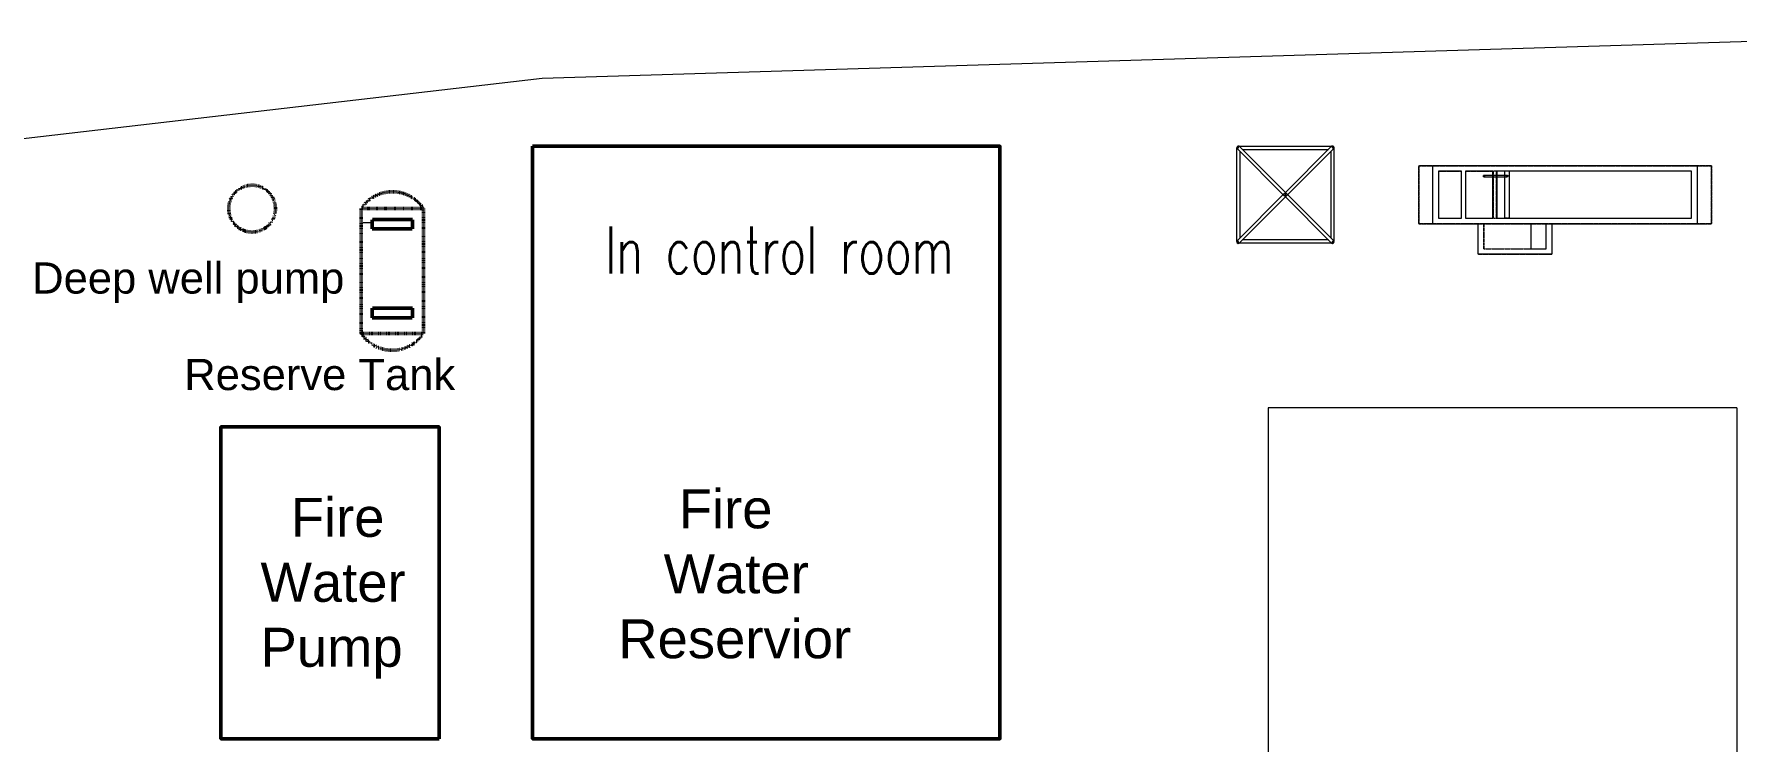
# Model space of a CAD drawing. Header units: inches. Extents: x -430764 to 256483, y 7374 to 217374.
# Drawn here: x -330441 to -275945, y 164876 to 187515 of the extents above; entities that cross this region are included whole.
import ezdxf
from ezdxf.enums import TextEntityAlignment as Align

# ---------------------------------------------------------------- set-up
doc = ezdxf.new("R2010")
doc.units = ezdxf.units.IN
doc.header["$MEASUREMENT"] = 0
for name, pattern in [('CABLETRAYLAYOUT-EMBED 2_DWG$0$HIDDEN2', [0.1875, 0.125, -0.0625]), ('DASHED', [0.75, 0.5, -0.25]), ('DIVIDE2', [0.625, 0.25, -0.125, 0, -0.125, 0, -0.125])]:
    doc.linetypes.add(name, pattern=pattern)
for name, color, linetype, lineweight in [('CABLETRAYLAYOUT-EMBED 2_DWG$0$DwgTemplate', 7, 'Continuous', 9), ('Labels', 7, 'Continuous', 5), ('Layout', 6, 'Continuous', 20), ('TEXT', 7, 'Continuous', 9)]:
    doc.layers.add(name, color=color, linetype=linetype, lineweight=lineweight)
doc.styles.add('HZTXT', font='simplexs.shx', dxfattribs={"width": 0.7, "bigfont": 'hztxt.shx'})
doc.styles.get("Standard").update_dxf_attribs({"font": 'arial.ttf'})

msp = doc.modelspace()

# ---------------------------------------------------------------- linework, layer by layer
at = {"layer": 'CABLETRAYLAYOUT-EMBED 2_DWG$0$DwgTemplate', "color": 252, "linetype": 'Continuous'}
for p, q in [((-314176.11605, 186108.82599), (-268155.32366, 187515.26861)), ((-340093.66258, 183088.9613), (-314176.11605, 186108.82599)), ((-291946.4213, 183878.26392), (-291898.37364, 183878.26392)), ((-291946.4213, 180878.26392), (-291946.4213, 183878.26392)), ((-291933.07631, 183843.56125), (-290434.82572, 182345.31066)), ((-291901.87247, 183878.26392), (-291894.8593, 183885.27709)), ((-291894.8593, 183881.77826), (-291894.8593, 183929.82592)), ((-291894.8593, 183929.82592), (-288894.8593, 183929.82592)), ((-291860.15663, 183916.48093), (-290361.90604, 182418.23034)), ((-291843.2973, 181002.7456), (-291843.2973, 183753.78224)), ((-291770.37762, 183826.70192), (-289019.34098, 183826.70192)), ((-290427.81256, 182418.23034), (-288929.56197, 183916.48093)), ((-290354.89288, 182345.31066), (-288856.64229, 183843.56125)), ((-288946.4213, 183753.78224), (-288946.4213, 181002.7456)), ((-288894.8593, 183929.82592), (-288894.8593, 183881.77826)), ((-288894.8593, 183885.27709), (-288887.84613, 183878.26392)), ((-288891.34496, 183878.26392), (-288843.2973, 183878.26392)), ((-288843.2973, 183878.26392), (-288843.2973, 180878.26392)), ((-290434.82572, 182411.21718), (-291933.07631, 180912.96659)), ((-290361.90604, 182338.2975), (-291860.15663, 180840.04691)), ((-290361.90604, 182418.23034), (-290434.82572, 182345.31066)), ((-290434.53281, 182411.5101), (-290434.82572, 182411.21718)), ((-290434.82572, 182411.21718), (-290361.90604, 182338.2975)), ((-290434.82572, 182345.31066), (-290434.53281, 182345.01775)), ((-290427.81256, 182418.23034), (-290428.10547, 182417.93743)), ((-290428.10547, 182338.59042), (-290427.81256, 182338.2975)), ((-290354.89288, 182345.31066), (-290427.81256, 182418.23034)), ((-290427.81256, 182338.2975), (-290354.89288, 182411.21718)), ((-288929.56197, 180840.04691), (-290427.81256, 182338.2975)), ((-290400.70922, 182378.26392), (-290400.29873, 182378.67441)), ((-290400.29873, 182377.85343), (-290400.70922, 182378.26392)), ((-290400.29873, 182378.67441), (-290399.88824, 182378.26392)), ((-290399.88824, 182378.26392), (-290400.29873, 182377.85343)), ((-290395.26979, 182383.70335), (-290394.8593, 182384.11385)), ((-290394.8593, 182383.29286), (-290395.26979, 182383.70335)), ((-290395.26979, 182372.82449), (-290394.8593, 182373.23498)), ((-290394.8593, 182372.414), (-290395.26979, 182372.82449)), ((-290394.8593, 182384.11385), (-290394.44881, 182383.70335)), ((-290394.44881, 182383.70335), (-290394.8593, 182383.29286)), ((-290394.8593, 182373.23498), (-290394.44881, 182372.82449)), ((-290394.44881, 182372.82449), (-290394.8593, 182372.414)), ((-290389.83036, 182378.26392), (-290389.41987, 182378.67441)), ((-290389.41987, 182377.85343), (-290389.83036, 182378.26392)), ((-290389.41987, 182378.67441), (-290389.00938, 182378.26392)), ((-290389.00938, 182378.26392), (-290389.41987, 182377.85343)), ((-290361.61313, 182417.93743), (-290361.90604, 182418.23034)), ((-290361.90604, 182338.2975), (-290361.61313, 182338.59042)), ((-290354.89288, 182411.21718), (-290355.1858, 182411.5101)), ((-290355.1858, 182345.01775), (-290354.89288, 182345.31066)), ((-288856.64229, 180912.96659), (-290354.89288, 182411.21718)), ((-289019.34098, 180929.82592), (-291770.37762, 180929.82592)), ((-291898.37364, 180878.26392), (-291946.4213, 180878.26392)), ((-291894.8593, 180871.25075), (-291901.87247, 180878.26392)), ((-291894.8593, 180826.70192), (-291894.8593, 180874.74958)), ((-288894.8593, 180826.70192), (-291894.8593, 180826.70192)), ((-288887.84613, 180878.26392), (-288894.8593, 180871.25075)), ((-288894.8593, 180874.74958), (-288894.8593, 180826.70192)), ((-288843.2973, 180878.26392), (-288891.34496, 180878.26392)), ((-290944.8593, 175562.81386), (-290944.8593, 160562.81386)), ((-275944.8593, 175562.81386), (-290944.8593, 175562.81386)), ((-275944.8593, 175562.81386), (-275944.8593, 155202.50383))]:
    msp.add_line(p, q, dxfattribs=at)
at = {"layer": 'CABLETRAYLAYOUT-EMBED 2_DWG$0$DwgTemplate', "color": 7, "linetype": 'CABLETRAYLAYOUT-EMBED 2_DWG$0$HIDDEN2'}
for p, q in [((-286129.8593, 181450.26392), (-286129.8593, 183306.26392)), ((-286129.8593, 183306.26392), (-286129.8593, 181450.26392)), ((-286129.8593, 183306.26392), (-276759.8593, 183306.26392)), ((-285672.8593, 183306.26392), (-286129.8593, 183306.26392)), ((-285672.8593, 181450.26392), (-285672.8593, 183306.26392)), ((-285494.8593, 183128.26392), (-285494.8593, 181628.26392)), ((-285494.8593, 183128.26392), (-284758.8593, 183128.26392)), ((-284758.8593, 181628.26392), (-284758.8593, 183128.26392)), ((-284631.8593, 183128.26392), (-284631.8593, 181628.26392)), ((-284631.8593, 183128.26392), (-283758.8593, 183128.26392)), ((-283758.8593, 181628.26392), (-283758.8593, 183128.26392)), ((-283744.8593, 181628.26392), (-283744.8593, 183128.26392)), ((-283644.8593, 183128.26392), (-283744.8593, 183128.26392)), ((-283644.8593, 183128.26392), (-283744.8593, 183128.26392)), ((-283744.8593, 183128.26392), (-283744.8593, 181628.26392)), ((-283644.8593, 183128.26392), (-283644.8593, 181628.26392)), ((-283644.8593, 181628.26392), (-283644.8593, 183128.26392)), ((-277394.8593, 183128.26392), (-283631.8593, 183128.26392)), ((-283631.8593, 183128.26392), (-283631.8593, 181628.26392)), ((-283219.8593, 183128.26392), (-283369.8593, 183128.26392)), ((-283219.8593, 183128.26392), (-283369.8593, 183128.26392)), ((-277394.8593, 181628.26392), (-277394.8593, 183128.26392)), ((-277216.8593, 183306.26392), (-277216.8593, 181450.26392)), ((-276759.8593, 183306.26392), (-277216.8593, 183306.26392)), ((-276759.8593, 183306.26392), (-276759.8593, 181450.26392)), ((-276759.8593, 181450.26392), (-276759.8593, 183306.26392)), ((-283758.8593, 182948.93799), (-283758.8593, 182998.93799)), ((-283631.8593, 182998.93799), (-283631.8593, 182948.93799)), ((-283369.8593, 182948.93799), (-283369.8593, 182998.93799)), ((-283332.3593, 182998.93799), (-283294.8593, 182998.93799)), ((-283332.3593, 182948.93799), (-283294.8593, 182948.93799)), ((-285494.8593, 181628.26392), (-284758.8593, 181628.26392)), ((-284631.8593, 181628.26392), (-283758.8593, 181628.26392)), ((-283744.8593, 181628.26392), (-283644.8593, 181628.26392)), ((-283744.8593, 181628.26392), (-283644.8593, 181628.26392)), ((-283631.8593, 181628.26392), (-277394.8593, 181628.26392)), ((-283219.8593, 181628.26392), (-283369.8593, 181628.26392)), ((-283219.8593, 181628.26392), (-283369.8593, 181628.26392)), ((-276759.8593, 181450.26392), (-286129.8593, 181450.26392)), ((-286129.8593, 181450.26392), (-285672.8593, 181450.26392)), ((-284222.8593, 181450.26392), (-284044.8593, 181450.26392)), ((-284222.8593, 180472.26392), (-284222.8593, 181450.26392)), ((-284044.8593, 181450.26392), (-282044.8593, 181450.26392)), ((-284044.8593, 181450.26392), (-282044.8593, 181450.26392)), ((-282544.8593, 181450.26392), (-284044.8593, 181450.26392)), ((-284044.8593, 180650.26392), (-284044.8593, 181450.26392)), ((-284044.8593, 181450.26392), (-284044.8593, 180650.26392)), ((-282544.8593, 181450.26392), (-282544.8593, 180650.26392)), ((-282044.8593, 181450.26392), (-281866.8593, 181450.26392)), ((-282044.8593, 180650.26392), (-282044.8593, 181450.26392)), ((-281866.8593, 181450.26392), (-281866.8593, 180472.26392)), ((-277216.8593, 181450.26392), (-276759.8593, 181450.26392)), ((-284222.8593, 180472.26392), (-281866.8593, 180472.26392)), ((-284044.8593, 180650.26392), (-282044.8593, 180650.26392)), ((-284044.8593, 180650.26392), (-282544.8593, 180650.26392))]:
    msp.add_line(p, q, dxfattribs=at)
at = {"layer": 'CABLETRAYLAYOUT-EMBED 2_DWG$0$DwgTemplate', "color": 7, "linetype": 'Continuous'}
for p, q in [((-285672.8593, 181450.26392), (-285672.8593, 183306.26392)), ((-277216.8593, 183306.26392), (-285672.8593, 183306.26392)), ((-284758.8593, 183128.26392), (-285494.8593, 183128.26392)), ((-285494.8593, 183128.26392), (-285494.8593, 181628.26392)), ((-284758.8593, 181628.26392), (-284758.8593, 183128.26392)), ((-283758.8593, 183128.26392), (-284631.8593, 183128.26392)), ((-284631.8593, 183128.26392), (-284631.8593, 181628.26392)), ((-283758.8593, 182998.93799), (-283758.8593, 183128.26392)), ((-283631.8593, 183128.26392), (-283631.8593, 182998.93799)), ((-277394.8593, 183128.26392), (-283631.8593, 183128.26392)), ((-283369.8593, 182998.93799), (-283369.8593, 183128.26392)), ((-283219.8593, 181628.26392), (-283219.8593, 183128.26392)), ((-277394.8593, 181628.26392), (-277394.8593, 183128.26392)), ((-277216.8593, 183306.26392), (-277216.8593, 181450.26392)), ((-284044.8593, 182998.93799), (-283332.3593, 182998.93799)), ((-284044.8593, 182948.93799), (-283332.3593, 182948.93799)), ((-283758.8593, 181628.26392), (-283758.8593, 182948.93799)), ((-283631.8593, 182948.93799), (-283631.8593, 181628.26392)), ((-283369.8593, 181628.26392), (-283369.8593, 182948.93799)), ((-285494.8593, 181628.26392), (-284758.8593, 181628.26392)), ((-284631.8593, 181628.26392), (-283758.8593, 181628.26392)), ((-283631.8593, 181628.26392), (-277394.8593, 181628.26392)), ((-285672.8593, 181450.26392), (-284222.8593, 181450.26392)), ((-284222.8593, 180472.26392), (-284222.8593, 181450.26392)), ((-282544.8593, 181450.26392), (-282544.8593, 180650.26392)), ((-282044.8593, 181450.26392), (-282544.8593, 181450.26392)), ((-282044.8593, 180650.26392), (-282044.8593, 181450.26392)), ((-281866.8593, 181450.26392), (-277216.8593, 181450.26392)), ((-281866.8593, 181450.26392), (-281866.8593, 180472.26392)), ((-281866.8593, 180472.26392), (-284222.8593, 180472.26392)), ((-282544.8593, 180650.26392), (-282044.8593, 180650.26392))]:
    msp.add_line(p, q, dxfattribs=at)
at = {"layer": 'CABLETRAYLAYOUT-EMBED 2_DWG$0$DwgTemplate', "color": 252, "linetype": 'Continuous'}
for centre, radius, start, end in [((-291894.8593, 183878.26392), 57.15, 90, 205.54827652), ((-291894.8593, 183878.26392), 57.15, 90, 205.54827652), ((-291894.8593, 183878.26392), 51.1302, 90, 180), ((-291894.8593, 183878.26392), 51.1302, 90, 180), ((-291894.8593, 183878.26392), 57.15, 64.451723431, 90), ((-291894.8593, 183878.26392), 57.15, 64.451723431, 90), ((-288894.8593, 183878.26392), 57.15, 90, 115.548276569), ((-288894.8593, 183878.26392), 57.15, 90, 115.548276569), ((-288894.8593, 183878.26392), 57.15, 334.45172348, 90), ((-288894.8593, 183878.26392), 57.15, 334.45172348, 90), ((-288894.8593, 183878.26392), 51.1302, 0, 90), ((-288894.8593, 183878.26392), 51.1302, 0, 90), ((-291894.8593, 180878.26392), 57.15, 154.45172348, 295.548276569), ((-291894.8593, 180878.26392), 57.15, 154.45172348, 295.548276569), ((-291894.8593, 180878.26392), 51.1302, 180, 270), ((-291894.8593, 180878.26392), 51.1302, 180, 270), ((-288894.8593, 180878.26392), 57.15, 244.451723431, 25.54827652), ((-288894.8593, 180878.26392), 57.15, 244.451723431, 25.54827652), ((-288894.8593, 180878.26392), 51.1302, 270, 0), ((-288894.8593, 180878.26392), 51.1302, 270, 0)]:
    msp.add_arc(centre, radius, start, end, dxfattribs=at)
at = {"layer": 'CABLETRAYLAYOUT-EMBED 2_DWG$0$DwgTemplate', "color": 7, "linetype": 'Continuous'}
msp.add_ellipse((-284044.8593, 182973.93799), major_axis=(0, 25), ratio=0.8660254038, dxfattribs=at)
msp.add_ellipse((-284044.8593, 182973.93799), major_axis=(0, 25), ratio=0.8660254038, dxfattribs=at)
at = {"layer": 'CABLETRAYLAYOUT-EMBED 2_DWG$0$DwgTemplate', "color": 7, "linetype": 'CABLETRAYLAYOUT-EMBED 2_DWG$0$HIDDEN2'}
for major_axis in [(0, -25), (0, 25)]:
    msp.add_ellipse((-283294.8593, 182973.93799), major_axis=major_axis, ratio=0.8660254038, dxfattribs=at)
at = {"layer": 'Layout', "color": 252, "lineweight": 50}
for points in [[(-314488.38586, 183927.09682), (-314488.38586, 164978.30384), (-299528.81245, 164978.30384), (-299528.81245, 183927.09682)], [(-317480.30054, 164978.30384), (-324461.4348, 164978.30384), (-324461.4348, 174951.35278), (-317480.30054, 174951.35278)]]:
    msp.add_lwpolyline(points, close=True, dxfattribs=at)
at = {"layer": 'Layout', "color": 252, "linetype": 'DIVIDE2', "lineweight": 50, "ltscale": 10}
msp.add_lwpolyline([(-319973.56278, 181932.48704), (-317978.95299, 181932.48704), (-317978.95299, 177943.26746), (-319973.56278, 177943.26746)], close=True, dxfattribs=at)
at = {"layer": 'Layout', "color": 252, "linetype": 'DASHED', "lineweight": 50, "ltscale": 10}
for points in [[(-319622.58388, 181585.77669), (-318329.93188, 181585.77669), (-318329.93188, 181281.78614), (-319622.58388, 181281.78614)], [(-319622.58388, 178745.91046), (-318329.93188, 178745.91046), (-318329.93188, 178441.91991), (-319622.58388, 178441.91991)]]:
    msp.add_lwpolyline(points, close=True, dxfattribs=at)
at = {"layer": 'Layout', "color": 252, "linetype": 'DIVIDE2', "lineweight": 50, "ltscale": 10}
msp.add_circle((-323464.12991, 181932.48704), 747.97867, dxfattribs=at)
for centre, start, end in [((-318976.25788, 181283.76079), 33.043171186, 146.956828814), ((-318976.25788, 178591.99371), 213.043171186, 326.956828814)]:
    msp.add_arc(centre, 1189.73224, start, end, dxfattribs=at)
at = {"layer": 'TEXT', "color": 252}
msp.add_line((-319915.9094, 181492.29636), (-319580.60465, 181492.29636), dxfattribs=at)

# ---------------------------------------------------------------- texts
at = {"layer": 'Labels', "style": 'HZTXT', "width": 0.7}
msp.add_text('In control room', height=1500, dxfattribs=at).set_placement((-306585.90518, 180606.10089), align=Align.MIDDLE_CENTER)
at = {"layer": 'Layout', "color": 252, "attachment_point": 1}
for s, insert, char_height in [('   Deep well pump', (-331661.50905, 180213.07027), 997.304894), ('   Reserve Tank', (-326795.56726, 177126.49116), 997.304894), ('    Fire \\P   Water\\PReservior', (-311743.86959, 172954.8579), 1246.631118), ('  Fire \\PWater\\PPump', (-323193.07706, 172682.78385), 1246.631118)]:
    msp.add_mtext(s, dxfattribs=dict(at, insert=insert, char_height=char_height))

doc.saveas('drawing.dxf')
